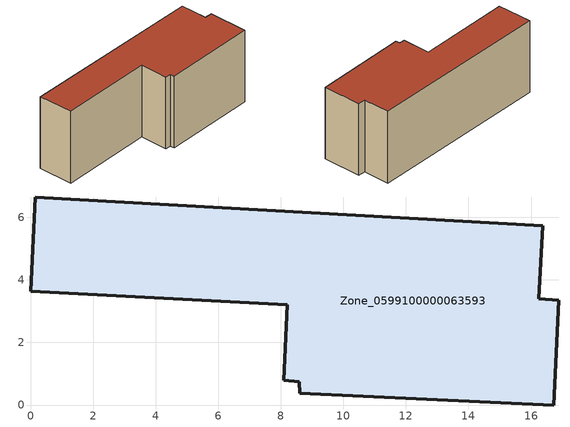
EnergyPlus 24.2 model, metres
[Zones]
Zone_0599100000063593
 floor ground (C_G): 8.58,0.75 8.1,0.8 8.21,3.2 0,3.63 0.14,6.65 16.37,5.73 16.25,3.4 16.89,3.34 16.73,0 8.6,0.38 z0
 wall outside (C_F): 16.25,3.4 16.37,5.73 0.14,6.65 0,3.63 8.21,3.2 8.1,0.8 8.58,0.75 8.6,0.38 16.73,0 16.89,3.34 16.25,3.4 z0:6.58
 roof outside (C_R): 8.6,0.38 16.73,0 16.89,3.34 16.25,3.4 16.37,5.73 0.14,6.65 0,3.63 8.21,3.2 8.1,0.8 8.58,0.75 z6.58
[BUILDING]
Pand.0599100000063593: North Axis=0; Terrain=City; Loads Convergence Tolerance Value=0.04; Temperature Convergence Tolerance Value=0.4; Solar Distribution=FullExterior; Maximum Number of Warmup Days=25; Minimum Number of Warmup Days=1
[Site:Location]
Rotterdam.The.Hague.AP_ZH_NLD Design_Conditions: Latitude=51.96; Longitude=4.45; Time Zone=1; Elevation=-4.5
[SITE:GROUNDTEMPERATURE:BUILDINGSURFACE]
18, 18, 18, 18, 18, 18, 18, 18, 18, 18, 18, 18
[MATERIAL] Thermal Absorptance=0.9; Solar Absorptance=0.7; Visible Absorptance=0.7
Name | Roughness | Thickness | Conductivity | Density | Specific Heat
G.TC.1946 | MediumSmooth | 0.15 | 1 | 540 | 1210
F.TC.1946 | Rough | 0.3 | 0.857143 | 1920 | 840
R.TC.1946 | MediumRough | 0.2 | 0.909091 | 1500 | 1000
[CONSTRUCTION]
C_G: G.TC.1946
C_F: F.TC.1946
C_R: R.TC.1946
[ZONE]
Zone_0599100000063593: Type=1; Multiplier=1; Ceiling Height=Autocalculate; Volume=Autocalculate; Floor Area=autocalculate; Part of Total Floor Area=Yes
[ZONEINFILTRATION:DESIGNFLOWRATE]
Infil_Zone_0599100000063593: Zone or ZoneList or Space or SpaceList=Zone_0599100000063593; Schedule=AlwaysOn; Design Flow Rate Calculation Method=Flow/Area; Flow Rate per Floor Area=0.003; Constant Term Coefficient=1; Temperature Term Coefficient=0; Velocity Term Coefficient=0; Velocity Squared Term Coefficient=0
[HVACTEMPLATE:ZONE:IDEALLOADSAIRSYSTEM]
Zone_0599100000063593: Maximum Heating Supply Air Temperature=50; Minimum Cooling Supply Air Temperature=13; Maximum Heating Supply Air Humidity Ratio=0.0156; Minimum Cooling Supply Air Humidity Ratio=0.0077; Heating Limit=NoLimit; Cooling Limit=NoLimit; Dehumidification Control Type=ConstantSensibleHeatRatio; Cooling Sensible Heat Ratio=0.7; Dehumidification Setpoint=60; Humidification Control Type=None; Humidification Setpoint=30; Outdoor Air Method=None; Outdoor Air Flow Rate per Person=0.00944; Outdoor Air Flow Rate per Zone Floor Area=0; Outdoor Air Flow Rate per Zone=0; Demand Controlled Ventilation Type=None; Outdoor Air Economizer Type=NoEconomizer; Heat Recovery Type=None; Sensible Heat Recovery Effectiveness=0.7; Latent Heat Recovery Effectiveness=0.65
[ZONECONTROL:THERMOSTAT]
ThermostatControl_Zone_0599100000063593: Zone or ZoneList=Zone_0599100000063593; Control Type Schedule=DualSetpointControlType; Control 1=Thermostat_Zone_0599100000063593; Temperature Difference Between Cutout And Setpoint=0
[THERMOSTATSETPOINT:DUALSETPOINT]
Thermostat_Zone_0599100000063593: Heating Setpoint Temperature Schedule=HeatingSetpoint_Zone_0599100000063593; Cooling Setpoint Temperature Schedule=CoolingSetpoint_Zone_0599100000063593
[SCHEDULE:COMPACT]
HeatingSetpoint_Zone_0599100000063593: Through: 12/31, For: AllDays, Until: 24:00, 21
CoolingSetpoint_Zone_0599100000063593: Through: 12/31, For: AllDays, Until: 24:00, 24
DualSetpointControlType: Through: 12/31, For: AllDays, Until: 24:00, 4
AlwaysOn: Through: 12/31, For: AllDays, Until: 24:00, 1
